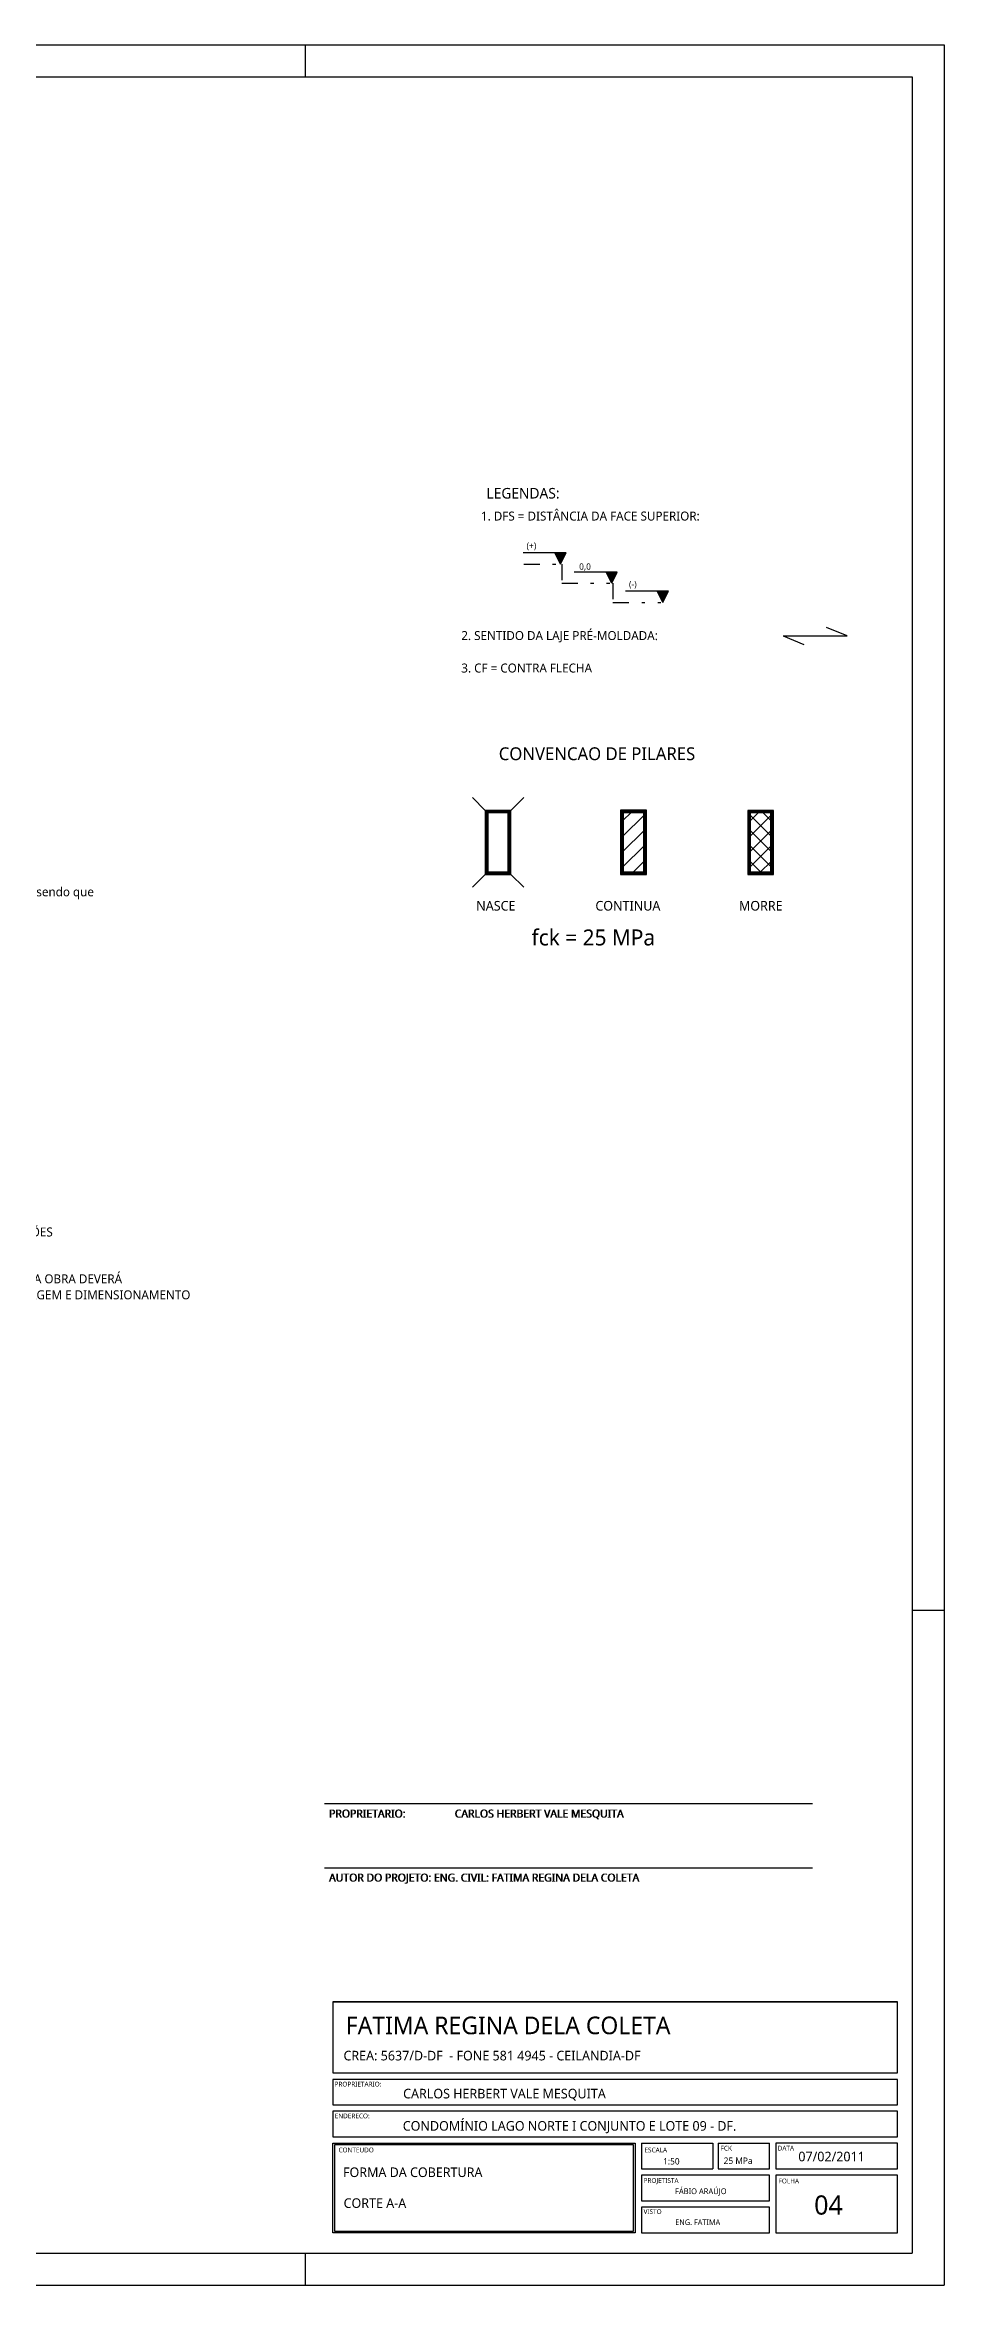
# Model space of a CAD drawing. Extents: x 5.7 to 89.5, y 0 to 70.
# Drawn here: x 61.4 to 89.5, y 0 to 70 of the extents above; entities that cross this region are included whole.
import ezdxf

# ---------------------------------------------------------------- set-up
doc = ezdxf.new("R2010")
doc.units = 0
doc.header["$MEASUREMENT"] = 0
doc.linetypes.add('ESTILO_TQS_0004', pattern=[2, 0.5, -0.4, 0.1, -0.4, 0.1, -0.5])
for name, color, linetype in [('1', 1, 'CONTINUOUS'), ('12', 12, 'CONTINUOUS'), ('2', 2, 'CONTINUOUS'), ('3', 3, 'CONTINUOUS'), ('4', 4, 'CONTINUOUS'), ('5', 5, 'CONTINUOUS')]:
    doc.layers.add(name, color=color, linetype=linetype)
doc.styles.add('TQS_LUCIDA_SANS_UNICODE', font='L_10646.TTF')

msp = doc.modelspace()

# ---------------------------------------------------------------- linework, layer by layer
at = {"layer": '1', "linetype": 'Continuous'}
for p, q in [((7.222, 70), (89.5, 70)), ((89.5, 70), (89.5, 0)), ((69.537, 70), (69.537, 69)), ((77.687, 54.126), (76.343, 54.126)), ((77.512, 53.776), (77.337, 54.126)), ((77.353, 54.095), (77.671, 54.095)), ((77.368, 54.064), (77.656, 54.064)), ((77.384, 54.033), (77.64, 54.033)), ((77.399, 54.001), (77.625, 54.001)), ((77.415, 53.97), (77.609, 53.97)), ((77.431, 53.939), (77.593, 53.939)), ((77.446, 53.908), (77.578, 53.908)), ((77.512, 53.776), (77.687, 54.126)), ((77.462, 53.876), (77.562, 53.876)), ((77.478, 53.845), (77.547, 53.845)), ((77.493, 53.814), (77.531, 53.814)), ((79.287, 53.526), (77.943, 53.526)), ((79.112, 53.176), (78.937, 53.526)), ((78.953, 53.495), (79.271, 53.495)), ((78.968, 53.464), (79.256, 53.464)), ((78.984, 53.433), (79.24, 53.433)), ((78.999, 53.401), (79.225, 53.401)), ((79.015, 53.37), (79.209, 53.37)), ((79.031, 53.339), (79.193, 53.339)), ((79.046, 53.308), (79.178, 53.308)), ((79.062, 53.276), (79.162, 53.276)), ((79.078, 53.245), (79.147, 53.245)), ((79.093, 53.214), (79.131, 53.214)), ((79.112, 53.176), (79.287, 53.526)), ((80.887, 52.926), (79.543, 52.926)), ((80.712, 52.576), (80.537, 52.926)), ((80.553, 52.895), (80.871, 52.895)), ((80.568, 52.864), (80.856, 52.864)), ((80.584, 52.833), (80.84, 52.833)), ((80.599, 52.801), (80.825, 52.801)), ((80.615, 52.77), (80.809, 52.77)), ((80.631, 52.739), (80.793, 52.739)), ((80.646, 52.708), (80.778, 52.708)), ((80.662, 52.676), (80.762, 52.676)), ((80.678, 52.645), (80.747, 52.645)), ((80.693, 52.614), (80.731, 52.614)), ((80.712, 52.576), (80.887, 52.926)), ((75.16, 46.077), (74.764, 46.479)), ((75.962, 46.077), (76.364, 46.479)), ((75.962, 46.077), (75.16, 46.077)), ((75.16, 46.077), (75.16, 44.081)), ((75.962, 46.037), (75.16, 46.037)), ((75.962, 46.001), (75.16, 46.001)), ((75.2, 46.077), (75.2, 44.081)), ((75.241, 46.077), (75.241, 44.081)), ((75.881, 44.081), (75.881, 46.077)), ((75.922, 44.081), (75.922, 46.077)), ((75.962, 44.081), (75.962, 46.077)), ((80.195, 46.082), (79.392, 46.082)), ((79.392, 46.082), (79.392, 44.081)), ((79.392, 45.686), (79.788, 46.082)), ((80.195, 46.042), (79.392, 46.042)), ((80.195, 46.006), (79.392, 45.203)), ((80.195, 46.001), (79.392, 46.001)), ((79.392, 44.726), (80.195, 45.523)), ((79.433, 46.082), (79.433, 44.081)), ((79.473, 46.082), (79.473, 44.081)), ((80.113, 44.081), (80.113, 46.082)), ((80.154, 44.081), (80.154, 46.082)), ((80.195, 44.081), (80.195, 46.082)), ((84.164, 46.077), (83.362, 46.077)), ((83.362, 46.077), (83.362, 44.081)), ((83.362, 45.681), (83.758, 46.077)), ((84.164, 46.037), (83.362, 46.037)), ((84.164, 46.001), (83.362, 46.001)), ((84.164, 46.001), (83.362, 45.203)), ((84.164, 45.203), (83.362, 46.001)), ((83.362, 44.721), (84.164, 45.523)), ((83.362, 45.523), (84.164, 44.721)), ((83.402, 46.077), (83.402, 44.081)), ((83.443, 46.077), (83.443, 44.081)), ((83.768, 46.077), (84.164, 45.681)), ((84.083, 44.081), (84.083, 46.077)), ((84.124, 44.081), (84.124, 46.077)), ((84.164, 44.081), (84.164, 46.077)), ((80.195, 45.046), (79.392, 44.243)), ((84.164, 45.041), (83.362, 44.238)), ((84.164, 44.238), (83.362, 45.041)), ((75.16, 44.157), (75.962, 44.157)), ((75.16, 44.116), (75.962, 44.116)), ((79.392, 44.162), (80.195, 44.162)), ((79.392, 44.121), (80.195, 44.121)), ((79.712, 44.081), (80.195, 44.563)), ((83.362, 44.558), (83.844, 44.081)), ((83.362, 44.157), (84.164, 44.157)), ((83.362, 44.116), (84.164, 44.116)), ((83.682, 44.081), (84.164, 44.558)), ((75.16, 44.081), (74.764, 43.679)), ((75.16, 44.081), (75.962, 44.081)), ((75.962, 44.081), (76.364, 43.679)), ((79.392, 44.081), (80.195, 44.081)), ((83.362, 44.081), (84.164, 44.081)), ((88.5, 21.088), (89.5, 21.088)), ((70.142, 15.046), (85.381, 15.046)), ((70.142, 13.045), (85.381, 13.045)), ((69.537, 1), (69.537, 0)), ((5.722, 0), (89.5, 0))]:
    msp.add_line(p, q, dxfattribs=at)
at = {"layer": '12', "linetype": 'Continuous'}
for p, q in [((8.222, 69), (88.5, 69)), ((88.5, 69), (88.5, 1)), ((8.222, 1), (88.5, 1))]:
    msp.add_line(p, q, dxfattribs=at)
at = {"layer": '2', "linetype": 'ESTILO_TQS_0004'}
for p, q in [((76.366, 53.776), (77.552, 53.776)), ((77.552, 53.776), (77.552, 53.176)), ((77.552, 53.176), (79.152, 53.176)), ((79.152, 53.176), (79.152, 52.576)), ((79.152, 52.576), (80.752, 52.576))]:
    msp.add_line(p, q, dxfattribs=at)
at = {"layer": '2', "linetype": 'Continuous'}
for p, q in [((70.398, 8.857), (88.042, 8.857)), ((80.041, 4.438), (82.276, 4.438)), ((80.041, 4.438), (80.041, 3.638)), ((82.276, 4.438), (82.276, 3.638)), ((82.441, 4.438), (84.041, 4.438)), ((82.441, 4.438), (82.441, 3.638)), ((84.041, 3.638), (84.041, 4.438)), ((80.041, 3.638), (82.276, 3.638)), ((82.441, 3.638), (84.041, 3.638))]:
    msp.add_line(p, q, dxfattribs=at)
for points in [[(70.398, 6.631), (88.042, 6.631), (88.042, 8.857), (70.398, 8.857), (70.398, 6.631)], [(70.398, 5.631), (88.042, 5.631), (88.042, 6.431), (70.398, 6.431), (70.398, 5.631)], [(70.398, 4.638), (88.042, 4.638), (88.042, 5.438), (70.398, 5.438), (70.398, 4.638)], [(84.241, 3.638), (88.042, 3.638), (88.042, 4.438), (84.241, 4.438), (84.241, 3.638)], [(80.041, 2.638), (84.041, 2.638), (84.041, 3.438), (80.041, 3.438), (80.041, 2.638)], [(84.241, 1.638), (88.042, 1.638), (88.042, 3.438), (84.241, 3.438), (84.241, 1.638)], [(80.041, 1.638), (84.041, 1.638), (84.041, 2.438), (80.041, 2.438), (80.041, 1.638)]]:
    msp.add_lwpolyline(points, dxfattribs=at)
at = {"layer": '4', "linetype": 'Continuous'}
for points in [[(70.398, 4.438), (79.842, 4.438), (79.842, 1.638), (70.398, 1.638), (70.398, 4.438)], [(70.448, 1.688), (79.791, 1.688), (79.791, 4.388), (70.448, 4.388), (70.448, 1.688)]]:
    msp.add_lwpolyline(points, dxfattribs=at)
at = {"layer": '5', "linetype": 'Continuous'}
for p, q in [((84.467, 51.53), (86.467, 51.53)), ((84.467, 51.53), (85.113, 51.262)), ((86.467, 51.53), (85.82, 51.797))]:
    msp.add_line(p, q, dxfattribs=at)

# ---------------------------------------------------------------- texts
at = {"layer": '1', "linetype": 'Continuous', "style": 'TQS_LUCIDA_SANS_UNICODE'}
for s, height, p in [('(+)', 0.2, (76.452, 54.25)), ('0,0', 0.2, (78.095, 53.599)), ('(-)', 0.2, (79.652, 53.05)), ('CONVENCAO DE PILARES', 0.4, (75.584, 47.65)), ('NASCE', 0.3, (74.88, 42.95)), ('CONTINUA', 0.3, (78.602, 42.95)), ('MORRE', 0.3, (83.088, 42.95)), ('CARLOS HERBERT VALE MESQUITA', 0.3, (72.595, 5.836)), ('CONDOMÍNIO LAGO NORTE I CONJUNTO E LOTE 09 - DF.', 0.3, (72.584, 4.827)), ('1:50', 0.2, (80.718, 3.771)), ('25 MPa', 0.2, (82.609, 3.79)), ('07/02/2011', 0.3, (84.943, 3.87))]:
    msp.add_text(s, height=height, dxfattribs=at).set_placement(p)
at = {"layer": '2', "linetype": 'Continuous', "style": 'TQS_LUCIDA_SANS_UNICODE'}
for s, height, p in [('CREA: 5637/D-DF  - FONE 581 4945 - CEILANDIA-DF', 0.3, (70.732, 7.023)), ('PROPRIETARIO:', 0.15, (70.453, 6.208)), ('ENDERECO:', 0.15, (70.46, 5.213)), ('CONTEUDO', 0.15, (70.577, 4.15)), ('ESCALA', 0.15, (80.136, 4.15)), ('FCK', 0.15, (82.514, 4.206)), ('DATA', 0.15, (84.298, 4.206)), ('PROJETISTA', 0.15, (80.108, 3.195)), ('FÁBIO ARAÚJO', 0.18, (81.091, 2.845)), ('FOLHA ', 0.15, (84.326, 3.181)), ('VISTO', 0.15, (80.108, 2.225)), ('ENG. FATIMA', 0.175, (81.096, 1.88))]:
    msp.add_text(s, height=height, dxfattribs=at).set_placement(p)
at = {"layer": '3', "linetype": 'Continuous', "style": 'TQS_LUCIDA_SANS_UNICODE'}
for s, height, p in [('LEGENDAS:', 0.33, (75.2, 55.824)), ('1. DFS = DISTÂNCIA DA FACE SUPERIOR:', 0.28, (75.027, 55.136)), ('   2. SENTIDO DA LAJE PRÉ-MOLDADA:   ', 0.28, (74.128, 51.402)), ('   3. CF = CONTRA FLECHA', 0.28, (74.128, 50.388)), ('   7. O escoramento somente será retirado após 28 dias da data de concretagem, sendo que', 0.28, (47.228, 43.395)), ('fck = 25 MPa', 0.5, (76.608, 41.86)), ('      d. PROJETO DETALHADO DE MONTAGEM E COMPLEMENTO DAS ARMAÇÕES ', 0.28, (48.128, 32.767)), ('10. ANTES DA CONCRETAGEM DE CADA LAJE, O RESPONSÁVEL TÉCNICO PELA OBRA DEVERÁ', 0.28, (48.128, 31.303)), ('   SOLICITAR AO FABRICANTE DA LAJE PREMOLDADA, O PROJETO DE MONTAGEM E DIMENSIONAMENTO', 0.28, (48.128, 30.803)), ('PROPRIETARIO:', 0.25, (70.273, 14.61)), ('PROPRIETARIO:', 0.25, (70.293, 14.61)), ('CARLOS HERBERT VALE MESQUITA', 0.25, (74.2, 14.61)), ('CARLOS HERBERT VALE MESQUITA', 0.25, (74.22, 14.61)), ('AUTOR DO PROJETO: ENG. CIVIL: FATIMA REGINA DELA COLETA', 0.25, (70.273, 12.61)), ('AUTOR DO PROJETO: ENG. CIVIL: FATIMA REGINA DELA COLETA', 0.25, (70.293, 12.61))]:
    msp.add_text(s, height=height, dxfattribs=at).set_placement(p)
at = {"layer": '4', "linetype": 'Continuous', "style": 'TQS_LUCIDA_SANS_UNICODE'}
for s, height, p in [('FATIMA REGINA DELA COLETA', 0.55, (70.804, 7.842)), ('FORMA DA COBERTURA', 0.3, (70.718, 3.379)), ('04', 0.6, (85.438, 2.205)), ('CORTE A-A', 0.3, (70.736, 2.415))]:
    msp.add_text(s, height=height, dxfattribs=at).set_placement(p)

doc.saveas('drawing.dxf')
